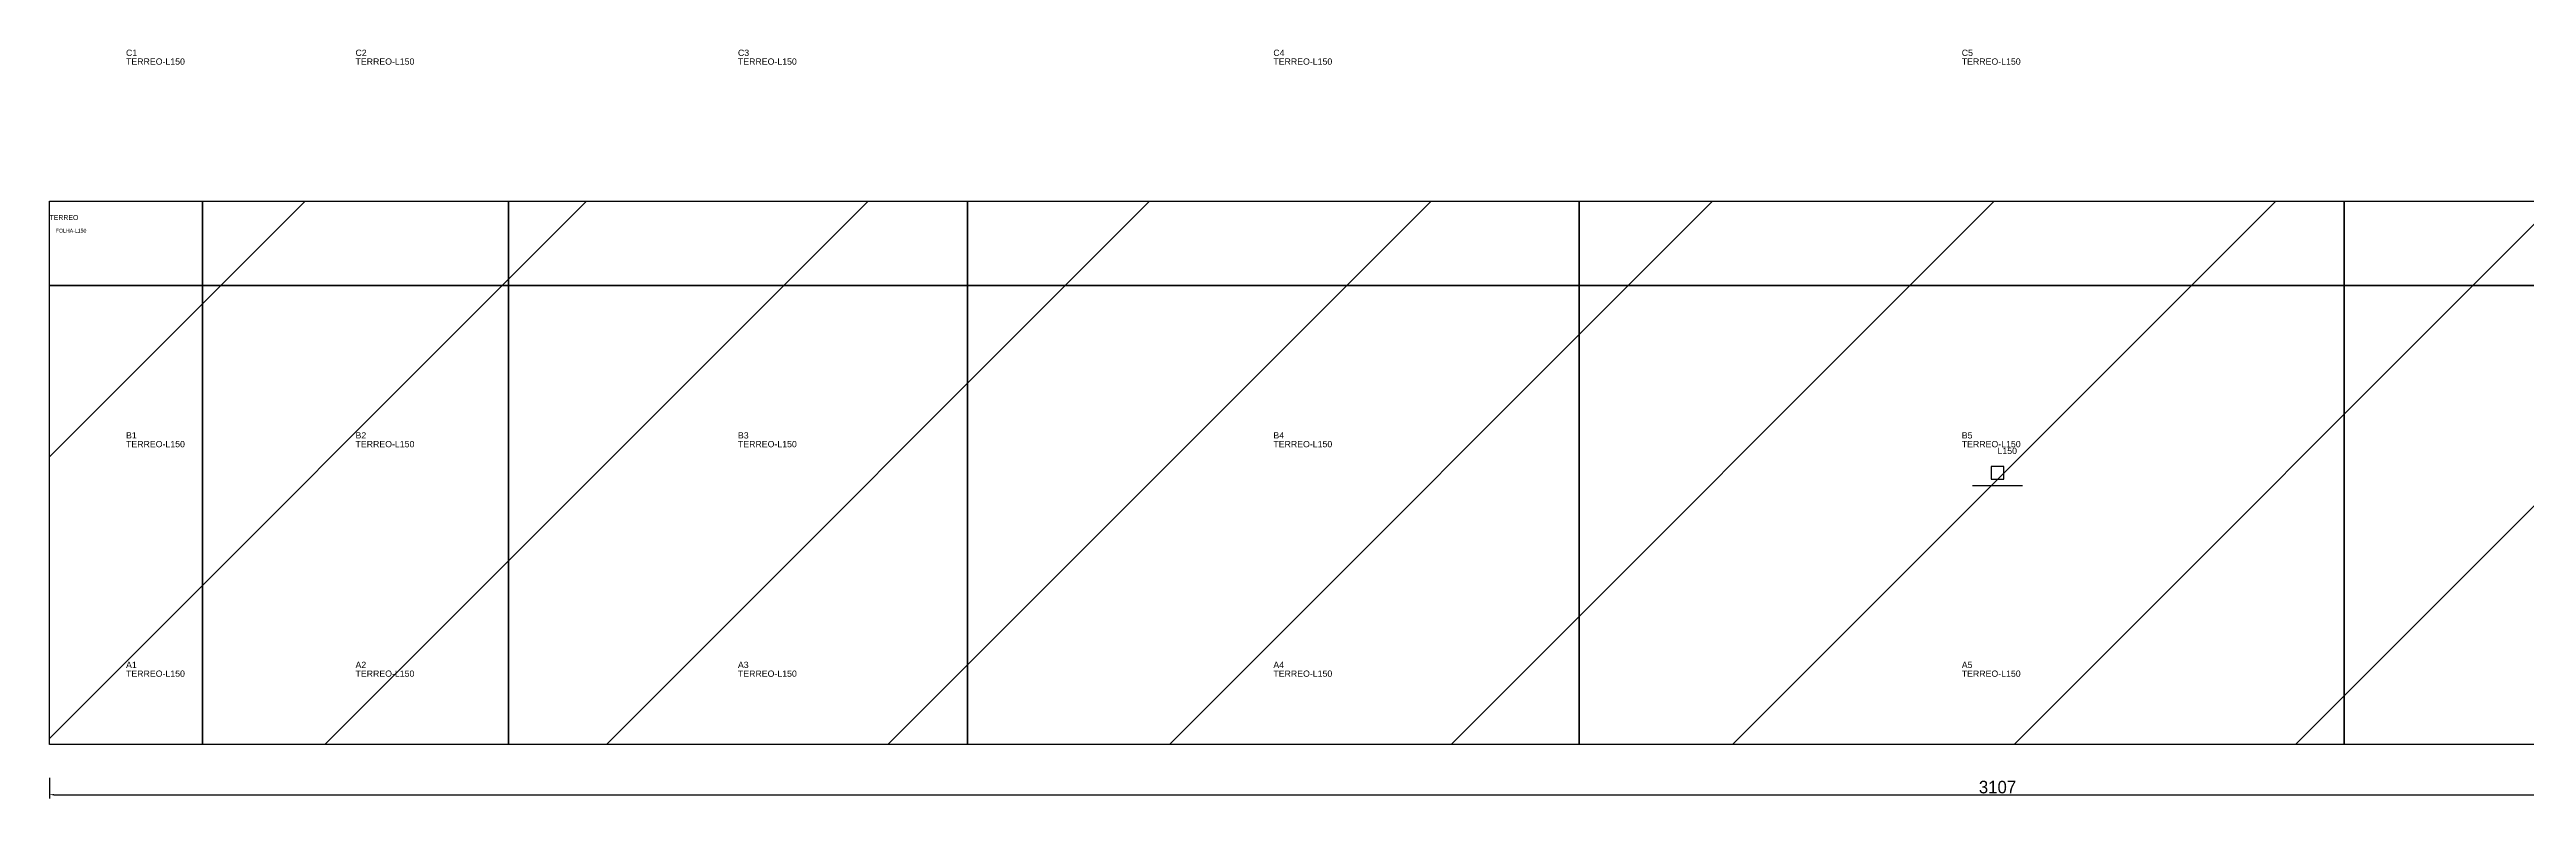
# Model space of a CAD drawing. Header units: metres. Extents: x 222 to 38394, y -275 to 322.
# Drawn here: x 222 to 2198, y -275 to 322 of the extents above; entities that cross this region are included whole.
import ezdxf

# ---------------------------------------------------------------- set-up
doc = ezdxf.new("R2010")
doc.units = ezdxf.units.M
for name, color, linetype in [('3', 3, 'CONTINUOUS'), ('AUX00', 7, 'CONTINUOUS'), ('COTA', 241, 'CONTINUOUS'), ('FOLHA', 255, 'CONTINUOUS'), ('Hachura', 251, 'CONTINUOUS'), ('NOMENCLATURA', 7, 'CONTINUOUS'), ('Nível', 160, 'CONTINUOUS'), ('Painéis', 200, 'CONTINUOUS'), ('Pilares', 5, 'CONTINUOUS'), ('SARR_2.2x7', 40, 'CONTINUOUS')]:
    doc.layers.add(name, color=color, linetype=linetype)
doc.styles.add('ARIAL', font='Arial.ttf')
doc.styles.add('STR_STANDARD', font='arial.ttf')
doc.dimstyles.new('EZ DXF', dxfattribs={"dimtxt": 10, "dimasz": 3.5, "dimexe": 3, "dimexo": 1.5, "dimgap": 1, "dimtad": 1, "dimdec": 1, "dimdsep": 46, "dimcen": 2.5, "dimazin": 3, "dimtfac": 1, "dimtmove": 0, "dimatfit": 3})

msp = doc.modelspace()

# ---------------------------------------------------------------- hatches: boundary and pattern name
at = {"layer": 'Hachura'}
h = msp.add_hatch(dxfattribs=at)
h.set_pattern_fill('ANSI31', scale=50)
h.paths.add_polyline_path([(222.2, 201.5), (3329.21, 201.5), (3329.21, -231.67), (222.2, -231.67)])
h = msp.add_hatch(dxfattribs=at)
h.set_pattern_fill('ANSI31', scale=50)
h.paths.add_polyline_path([(222.2, 201.5), (3329.21, 201.5), (3329.21, -231.67), (222.2, -231.67)])

# ---------------------------------------------------------------- linework, layer by layer
at = {"layer": '3'}
for points in [[(344.2, -231.67), (344.2, 201.5)], [(344.2, -231.67), (344.2, 201.5)], [(588.2, -231.67), (588.2, 201.5)], [(588.2, -231.67), (588.2, 201.5)], [(954.2, -231.67), (954.2, 201.5)], [(954.2, -231.67), (954.2, 201.5)], [(1442.2, -231.67), (1442.2, 201.5)], [(1442.2, -231.67), (1442.2, 201.5)], [(2052.2, -231.67), (2052.2, 201.5)], [(2052.2, -231.67), (2052.2, 201.5)], [(222.2, 134.33), (3329.21, 134.33)], [(222.2, 134.33), (3329.21, 134.33)]]:
    msp.add_lwpolyline(points, close=True, dxfattribs=at)
at = {"layer": 'Painéis', "color": 200}
for p, q in [((222.2, 201.5), (3329.21, 201.5)), ((222.2, -231.67), (222.2, 201.5)), ((222.2, 201.5), (3329.21, 201.5)), ((222.2, -231.67), (222.2, 201.5)), ((3329.21, -231.67), (222.2, -231.67)), ((3329.21, -231.67), (222.2, -231.67))]:
    msp.add_line(p, q, dxfattribs=at)
at = {"layer": 'Pilares'}
msp.add_lwpolyline([(1770.7, -20.08), (1780.7, -20.08), (1780.7, -10.08), (1770.7, -10.08)], close=True, dxfattribs=at)
msp.add_lwpolyline([(1770.7, -20.08), (1780.7, -20.08), (1780.7, -10.08), (1770.7, -10.08)], close=True, dxfattribs=at)
at = {"layer": 'SARR_2.2x7'}
msp.add_line((1755.7, -25.08), (1795.7, -25.08), dxfattribs=at)
msp.add_line((1755.7, -25.08), (1795.7, -25.08), dxfattribs=at)

# ---------------------------------------------------------------- texts
at = {"layer": '3', "style": 'STR_STANDARD'}
for s, p in [('C1', (283.2, 317.33)), ('C1', (283.2, 317.33)), ('C2', (466.2, 317.33)), ('C2', (466.2, 317.33)), ('C3', (771.2, 317.33)), ('C3', (771.2, 317.33)), ('C4', (1198.2, 317.33)), ('C4', (1198.2, 317.33)), ('C5', (1747.2, 317.33)), ('C5', (1747.2, 317.33)), ('B1', (283.2, 12.33)), ('B1', (283.2, 12.33)), ('B2', (466.2, 12.33)), ('B2', (466.2, 12.33)), ('B3', (771.2, 12.33)), ('B3', (771.2, 12.33)), ('B4', (1198.2, 12.33)), ('B4', (1198.2, 12.33)), ('B5', (1747.2, 12.33)), ('B5', (1747.2, 12.33)), ('A1', (283.2, -170.67)), ('A1', (283.2, -170.67)), ('A2', (466.2, -170.67)), ('A2', (466.2, -170.67)), ('A3', (771.2, -170.67)), ('A3', (771.2, -170.67)), ('A4', (1198.2, -170.67)), ('A4', (1198.2, -170.67)), ('A5', (1747.2, -170.67)), ('A5', (1747.2, -170.67))]:
    msp.add_text(s, height=5, dxfattribs=at).set_placement(p)
at = {"layer": 'AUX00', "style": 'STR_STANDARD'}
for p in [(283.2, 310.33), (283.2, 310.33), (466.2, 310.33), (466.2, 310.33), (771.2, 310.33), (771.2, 310.33), (1198.2, 310.33), (1198.2, 310.33), (1747.2, 310.33), (1747.2, 310.33), (283.2, 5.33), (283.2, 5.33), (466.2, 5.33), (466.2, 5.33), (771.2, 5.33), (771.2, 5.33), (1198.2, 5.33), (1198.2, 5.33), (1747.2, 5.33), (1747.2, 5.33), (283.2, -177.67), (283.2, -177.67), (466.2, -177.67), (466.2, -177.67), (771.2, -177.67), (771.2, -177.67), (1198.2, -177.67), (1198.2, -177.67), (1747.2, -177.67), (1747.2, -177.67)]:
    msp.add_text('TERREO-L150', height=5, dxfattribs=at).set_placement(p)
at = {"layer": 'FOLHA'}
msp.add_text('FOLHA-L150', height=3, dxfattribs=at).set_placement((227.2, 176.5))
msp.add_text('FOLHA-L150', height=3, dxfattribs=at).set_placement((227.2, 176.5))
at = {"layer": 'NOMENCLATURA', "insert": (1775.7, 4.92), "char_height": 5, "attachment_point": 1, "style": 'ARIAL'}
msp.add_mtext('L150', dxfattribs=at)
msp.add_mtext('L150', dxfattribs=at)
at = {"layer": 'Nível'}
msp.add_text('TERREO', height=4, dxfattribs=at).set_placement((222.2, 186.5))
msp.add_text('TERREO', height=4, dxfattribs=at).set_placement((222.2, 186.5))

# ---------------------------------------------------------------- dimensions: what is measured, and where the dimension line sits
at = {"layer": 'COTA'}
msp.add_linear_dim(base=(222.2, -271.67), p1=(222.2, -256.67), p2=(3329.21, -256.67), dimstyle='EZ DXF', dxfattribs=at).render()
msp.add_linear_dim(base=(222.2, -271.67), p1=(222.2, -256.67), p2=(3329.21, -256.67), dimstyle='EZ DXF', dxfattribs=at).render()

doc.saveas('drawing.dxf')
